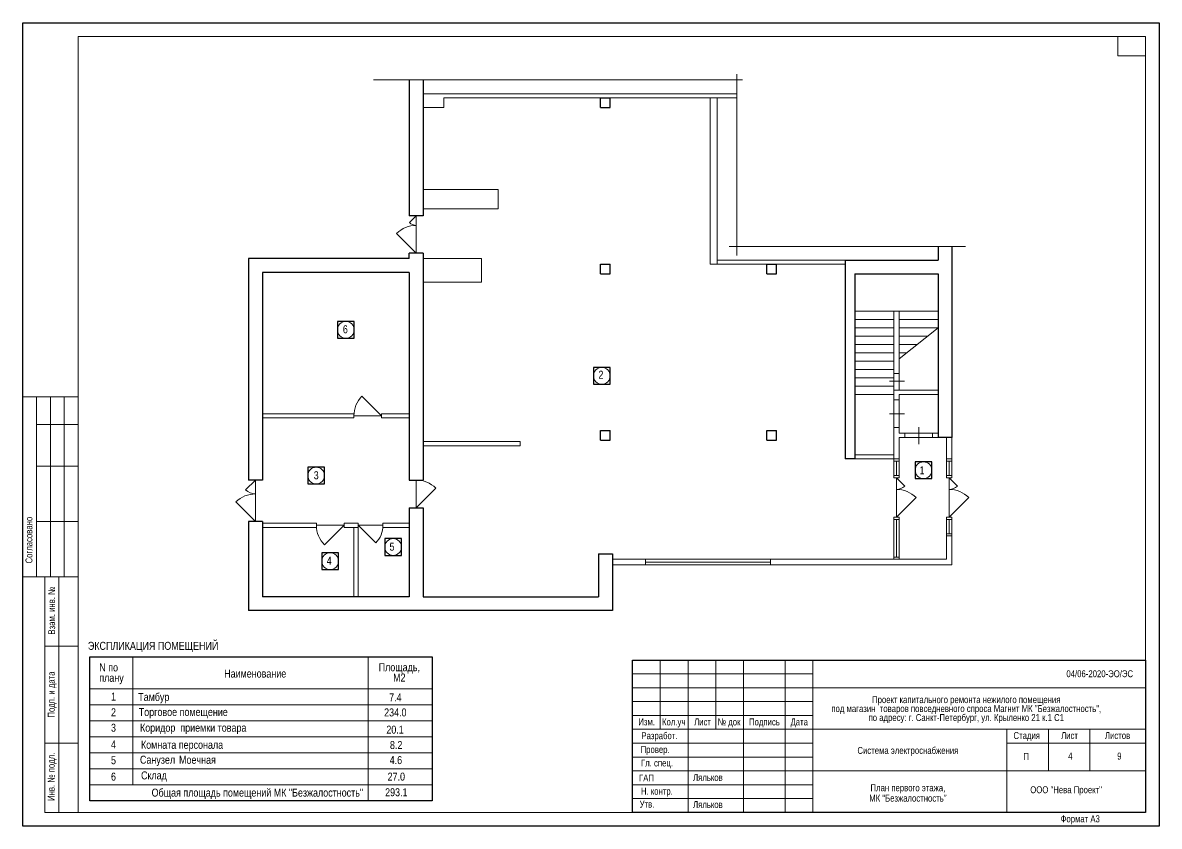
# Model space of a CAD drawing. Header units: metres. Extents: x 315 to 494, y -91 to 12.
# Drawn here: x 379.74 to 420.74, y -16.55 to 12.45 of the extents above; entities that cross this region are included whole.
import ezdxf
from ezdxf.enums import TextEntityAlignment as Align

# ---------------------------------------------------------------- set-up
doc = ezdxf.new("R2010")
doc.units = ezdxf.units.M
doc.header["$MEASUREMENT"] = 0
for name, color, linetype in [('YOLO_FRAME', 1, 'Continuous'), ('YOLO_STAMP', 1, 'Continuous'), ('YOLO_TABLE', 1, 'Continuous')]:
    doc.layers.add(name, color=color, linetype=linetype)
doc.styles.add('Style-Arial', font='arial.ttf')

msp = doc.modelspace()

# ---------------------------------------------------------------- linework, layer by layer
at = {"color": 7, "linetype": 'Continuous', "lineweight": 0}
for p, q in [((379.73927864, 12.45272609), (420.73927864, 12.45272609)), ((379.73927864, -16.54727391), (379.73927864, 12.45272609)), ((420.73927864, 12.45272609), (420.73927864, -16.54727391)), ((405.69971574, 10.38919984), (392.39141611, 10.38919984)), ((405.50052113, 10.59029847), (405.50052113, 4.04688262)), ((393.93500937, 5.48878655), (393.687522, 5.24129917)), ((393.93500937, 5.48878655), (393.93500937, 4.13878655)), ((393.22790259, 4.84589333), (393.93500937, 4.13878655)), ((413.75143301, 4.37164341), (405.22833197, 4.37164341)), ((409.76000937, 2.03878655), (412.76000937, 2.03878655)), ((409.76000937, 1.73878655), (411.16000937, 1.73878655)), ((411.36000937, 1.73878655), (412.76000937, 1.73878655)), ((409.76000937, 1.43878655), (411.16000937, 1.43878655)), ((412.76000937, 1.43878655), (411.36000937, 0.32101562)), ((411.36000937, 1.43878655), (412.76000937, 1.43878655)), ((409.76000937, 1.13878655), (411.16000937, 1.13878655)), ((409.76000937, 0.83878655), (411.16000937, 0.83878655)), ((411.36000937, 1.13878655), (412.38426154, 1.13878655)), ((411.36000937, 0.83878655), (412.00851371, 0.83878655)), ((409.76000937, 0.53878655), (411.16000937, 0.53878655)), ((411.36000937, 0.53878655), (411.63276588, 0.53878655)), ((409.76000937, 0.23878655), (411.16000937, 0.23878655)), ((409.76000937, -0.06121345), (411.16000937, -0.06121345)), ((409.76000937, -0.36121345), (411.16000937, -0.36121345)), ((411.16000937, -0.21121345), (411.16000937, -0.81121345)), ((411.36000937, -0.21121345), (411.36000937, -0.81121345)), ((409.76000937, -0.66121345), (411.16000937, -0.66121345)), ((411.00752733, -0.47793176), (411.55127728, -0.47793176)), ((392.68500937, -1.73621345), (391.97790259, -1.02910667)), ((409.76000937, -0.96121345), (411.16000937, -0.96121345)), ((411.16000937, -2.16121345), (411.16000937, -1.16121345)), ((411.36000937, -1.16121345), (411.36000937, -2.16121345)), ((391.68500937, -1.73621345), (392.68500937, -1.73621345)), ((411.00752733, -1.66121345), (411.55127728, -1.66121345)), ((411.56000937, -2.36121345), (412.56000937, -2.36121345)), ((412.06000937, -2.13752514), (412.06000937, -2.75248136)), ((411.56000937, -2.51121345), (412.56000937, -2.51121345)), ((411.16000937, -3.37121345), (411.16000937, -3.89121345)), ((411.26000937, -3.37121345), (411.26000937, -3.89121345)), ((411.36000937, -3.37121345), (411.36000937, -3.89121345)), ((413.06000937, -3.37121345), (413.06000937, -3.89121345)), ((413.16000937, -3.37121345), (413.16000937, -3.89121345)), ((413.26000937, -3.37121345), (413.26000937, -3.89121345)), ((388.13500937, -4.05121345), (387.78145598, -4.40476684)), ((388.13500937, -4.05121345), (388.13500937, -5.55121345)), ((393.93500937, -4.05121345), (393.93500937, -5.05121345)), ((411.26000937, -3.97121345), (411.26000937, -5.39121345)), ((411.26000937, -3.97121345), (411.55699422, -4.2681983)), ((413.16000937, -3.97121345), (413.16000937, -5.39121345)), ((413.16000937, -3.97121345), (413.45699422, -4.2681983)), ((393.93500937, -5.05121345), (394.64211615, -4.34410667)), ((387.42790259, -4.84410667), (388.13500937, -5.55121345)), ((411.96711615, -4.68410667), (411.26000937, -5.39121345)), ((413.86711615, -4.68410667), (413.16000937, -5.39121345)), ((391.33500937, -5.68621345), (390.33500937, -5.68621345)), ((391.33500937, -5.68621345), (390.62790259, -6.39332023)), ((392.73500937, -5.68621345), (391.83500937, -5.68621345)), ((391.83500937, -5.68621345), (392.47140548, -6.32260955)), ((411.16000937, -5.47121345), (411.16000937, -6.91121345)), ((411.26000937, -5.47121345), (411.26000937, -6.83121345)), ((411.36000937, -5.47121345), (411.36000937, -6.91121345)), ((413.06000937, -5.47121345), (413.06000937, -5.99121345)), ((413.16000937, -5.99121345), (413.16000937, -5.47121345)), ((413.26000937, -5.99121345), (413.26000937, -5.47121345)), ((406.71000937, -6.91121345), (402.21000937, -6.91121345)), ((402.21000937, -7.01121345), (406.71000937, -7.01121345)), ((406.71000937, -7.11121345), (402.21000937, -7.11121345)), ((401.73927864, -11.04727391), (408.23927864, -11.04727391)), ((401.73927864, -11.54727391), (408.23927864, -11.54727391)), ((382.16141336, -12.16013919), (394.51523122, -12.16013919)), ((401.73927864, -12.04727391), (408.23927864, -12.04727391)), ((382.16141336, -12.73763919), (394.51523122, -12.73763919)), ((382.16141336, -13.31513919), (394.51523122, -13.31513919)), ((382.16141336, -13.89263919), (394.51523122, -13.89263919)), ((401.73927864, -13.54727391), (408.23927864, -13.54727391)), ((401.73927864, -14.04727391), (408.23927864, -14.04727391)), ((382.16141336, -14.47013919), (394.51523122, -14.47013919)), ((401.73927864, -14.54727391), (408.23927864, -14.54727391)), ((382.16141336, -15.04763919), (394.51523122, -15.04763919)), ((401.73927864, -15.04727391), (408.23927864, -15.04727391)), ((401.73927864, -15.54727391), (408.23927864, -15.54727391)), ((420.73927864, -16.54727391), (379.73927864, -16.54727391))]:
    msp.add_line(p, q, dxfattribs=at)
at = {"color": 7, "linetype": 'Continuous', "lineweight": 13}
for p, q in [((381.73927864, 11.95272609), (420.23927864, 11.95272609)), ((381.73927864, 11.95272609), (381.73927864, -16.04727391)), ((419.23927864, 11.95272609), (419.23927864, 11.25272609)), ((420.23927864, 11.95272609), (420.23927864, -16.04727391)), ((419.23927864, 11.25272609), (420.23927864, 11.25272609)), ((394.18500937, 9.88878655), (405.50052113, 9.88878655)), ((394.93500937, 9.73878655), (405.50052113, 9.73878655)), ((394.93500937, 9.73878655), (394.93500937, 9.38878655)), ((404.53500937, 9.73878655), (404.53500937, 3.73878655)), ((404.78500937, 9.73878655), (404.78500937, 3.73878655)), ((394.93500937, 9.38878655), (394.18500937, 9.38878655)), ((396.88500937, 6.43878655), (394.18500937, 6.43878655)), ((396.88500937, 6.43878655), (396.88500937, 5.73878655)), ((396.88500937, 5.73878655), (394.18500937, 5.73878655)), ((396.28500937, 3.93878655), (394.18500937, 3.93878655)), ((396.28500937, 3.93878655), (396.28500937, 3.08878655)), ((409.41000937, 3.73878655), (404.53500937, 3.73878655)), ((409.41000937, 3.88878655), (404.78500937, 3.88878655)), ((396.28500937, 3.08878655), (394.18500937, 3.08878655)), ((411.16000937, -0.21121345), (411.16000937, 2.03878655)), ((411.36000937, -0.21121345), (411.36000937, 2.03878655)), ((411.16000937, -0.21121345), (411.36000937, -0.21121345)), ((411.16000937, -1.16121345), (411.16000937, -0.81121345)), ((411.16000937, -0.81121345), (412.76000937, -0.81121345)), ((379.73927864, -1.04727391), (381.73927864, -1.04727391)), ((379.73927864, -1.04727391), (379.73927864, -7.54727391)), ((380.23927864, -1.04727391), (380.23927864, -7.54727391)), ((380.73927864, -1.04727391), (380.73927864, -7.54727391)), ((381.23927864, -1.04727391), (381.23927864, -7.54727391)), ((411.16000937, -1.16121345), (411.36000937, -1.16121345)), ((411.36000937, -1.16121345), (411.36000937, -0.96121345)), ((411.36000937, -0.96121345), (412.76000937, -0.96121345)), ((380.23927864, -2.04727391), (381.73927864, -2.04727391)), ((388.38500937, -1.66121345), (391.68500937, -1.66121345)), ((388.38500937, -1.81121345), (391.68500937, -1.81121345)), ((391.68500937, -1.66121345), (391.68500937, -1.81121345)), ((392.68500937, -1.66121345), (392.68500937, -1.81121345)), ((392.68500937, -1.66121345), (393.68500937, -1.66121345)), ((392.68500937, -1.81121345), (393.68500937, -1.81121345)), ((411.16000937, -2.16121345), (411.36000937, -2.16121345)), ((411.36000937, -2.36121345), (411.36000937, -2.16121345)), ((411.36000937, -2.36121345), (411.56000937, -2.36121345)), ((411.56000937, -2.51121345), (411.56000937, -2.36121345)), ((412.56000937, -2.51121345), (412.56000937, -2.36121345)), ((412.56000937, -2.36121345), (412.76000937, -2.36121345)), ((397.68500937, -2.66121345), (394.18500937, -2.66121345)), ((397.68500937, -2.81121345), (394.18500937, -2.81121345)), ((397.68500937, -2.66121345), (397.68500937, -2.81121345)), ((411.36000937, -2.51121345), (411.56000937, -2.51121345)), ((412.56000937, -2.51121345), (412.76000937, -2.51121345)), ((409.76000937, -3.14121345), (411.16000937, -3.14121345)), ((380.23927864, -3.54727391), (381.73927864, -3.54727391)), ((409.76000937, -3.29121345), (411.36000937, -3.29121345)), ((380.23927864, -5.54727391), (381.73927864, -5.54727391)), ((388.38500937, -5.61121345), (390.33500937, -5.61121345)), ((390.33500937, -5.61121345), (390.33500937, -5.76121345)), ((391.33500937, -5.61121345), (391.33500937, -5.76121345)), ((391.33500937, -5.61121345), (391.83500937, -5.61121345)), ((391.83500937, -5.61121345), (391.83500937, -8.26121345)), ((392.73500937, -5.61121345), (392.73500937, -5.76121345)), ((392.73500937, -5.61121345), (393.68500937, -5.61121345)), ((388.38500937, -5.76121345), (390.33500937, -5.76121345)), ((391.33500937, -5.76121345), (391.83500937, -5.76121345)), ((391.68500937, -5.76121345), (391.68500937, -8.26121345)), ((392.73500937, -5.76121345), (393.68500937, -5.76121345)), ((413.06000937, -5.99121345), (413.06000937, -6.91121345)), ((413.26000937, -5.99121345), (413.26000937, -7.11121345)), ((401.01000937, -6.91121345), (402.21000937, -6.91121345)), ((402.21000937, -6.91121345), (402.21000937, -7.11121345)), ((406.71000937, -6.91121345), (406.71000937, -7.11121345)), ((406.71000937, -6.91121345), (413.06000937, -6.91121345)), ((401.01000937, -7.11121345), (402.21000937, -7.11121345)), ((406.71000937, -7.11121345), (413.26000937, -7.11121345)), ((379.73927864, -7.54727391), (381.73927864, -7.54727391)), ((381.03927864, -16.04727391), (381.03927864, -7.54727391)), ((380.53927864, -10.04727391), (381.73927864, -10.04727391)), ((382.16141336, -10.42763919), (394.51523122, -10.42763919)), ((382.16141336, -10.42763919), (382.16141336, -15.62513919)), ((383.70811297, -10.42763919), (383.70811297, -15.04763919)), ((392.20523122, -10.42763919), (392.20523122, -15.62513919)), ((394.51523122, -10.42763919), (394.51523122, -15.62513919)), ((401.73927864, -10.54727391), (420.23927864, -10.54727391)), ((401.73927864, -10.54727391), (401.73927864, -16.04727391)), ((402.73927864, -10.54727391), (402.73927864, -13.04727391)), ((403.73927864, -10.54727391), (403.73927864, -16.04727391)), ((404.73927864, -10.54727391), (404.73927864, -13.04727391)), ((405.73927864, -10.54727391), (405.73927864, -16.04727391)), ((407.23927864, -10.54727391), (407.23927864, -16.04727391)), ((408.23927864, -10.54727391), (408.23927864, -16.04727391)), ((382.16141336, -11.58263919), (394.51523122, -11.58263919)), ((408.23927864, -11.54727391), (420.23927864, -11.54727391)), ((401.73927864, -12.54727391), (408.23927864, -12.54727391)), ((401.73927864, -13.04727391), (420.23927864, -13.04727391)), ((380.53927864, -13.54727391), (381.73927864, -13.54727391)), ((415.23927864, -13.54727391), (420.23927864, -13.54727391)), ((408.23927864, -14.54727391), (420.23927864, -14.54727391)), ((382.16141336, -15.62513919), (394.51523122, -15.62513919)), ((381.30034458, -16.04727391), (420.23927864, -16.04727391))]:
    msp.add_line(p, q, dxfattribs=at)
at = {"color": 7, "linetype": 'Continuous', "lineweight": 30}
for p, q in [((393.68500937, 10.38919984), (393.68500937, 5.48878655)), ((394.18500937, 10.38919984), (394.18500937, 5.48878655)), ((400.58500937, 9.73878655), (400.93500937, 9.73878655)), ((400.58500937, 9.38878655), (400.58500937, 9.73878655)), ((400.93500937, 9.38878655), (400.93500937, 9.73878655)), ((400.58500937, 9.38878655), (400.93500937, 9.38878655)), ((394.18500937, 5.48878655), (393.68500937, 5.48878655)), ((394.18500937, 4.13878655), (393.68500937, 4.13878655)), ((393.68500937, 3.93878655), (393.68500937, 4.13878655)), ((394.18500937, 4.13878655), (394.18500937, -4.05121345)), ((412.76000937, 4.37164341), (412.76000937, 3.88878655)), ((413.26000937, 4.37164341), (413.26000937, -2.51121345)), ((393.68500937, 3.93878655), (387.88500937, 3.93878655)), ((387.88500937, 3.93878655), (387.88500937, -4.05121345)), ((400.58500937, 3.73878655), (400.93500937, 3.73878655)), ((400.58500937, 3.38878655), (400.58500937, 3.73878655)), ((400.93500937, 3.38878655), (400.93500937, 3.73878655)), ((406.58500937, 3.73878655), (406.93500937, 3.73878655)), ((406.58500937, 3.38878655), (406.58500937, 3.73878655)), ((406.93500937, 3.38878655), (406.93500937, 3.73878655)), ((409.41000937, 3.88878655), (409.41000937, -3.29121345)), ((409.41000937, 3.88878655), (412.76000937, 3.88878655)), ((388.38500937, 3.43878655), (388.38500937, -4.05121345)), ((393.68500937, 3.43878655), (388.38500937, 3.43878655)), ((393.68500937, 3.43878655), (393.68500937, -4.05121345)), ((400.58500937, 3.38878655), (400.93500937, 3.38878655)), ((406.58500937, 3.38878655), (406.93500937, 3.38878655)), ((409.76000937, 3.38878655), (409.76000937, -3.29121345)), ((409.76000937, 3.38878655), (412.76000937, 3.38878655)), ((412.76000937, 3.38878655), (412.76000937, -2.51121345)), ((400.58500937, -2.26121345), (400.93500937, -2.26121345)), ((400.58500937, -2.61121345), (400.58500937, -2.26121345)), ((400.93500937, -2.61121345), (400.93500937, -2.26121345)), ((406.58500937, -2.26121345), (406.93500937, -2.26121345)), ((406.58500937, -2.61121345), (406.58500937, -2.26121345)), ((406.93500937, -2.61121345), (406.93500937, -2.26121345)), ((400.58500937, -2.61121345), (400.93500937, -2.61121345)), ((406.58500937, -2.61121345), (406.93500937, -2.61121345)), ((413.26000937, -2.51121345), (412.76000937, -2.51121345)), ((409.76000937, -3.29121345), (409.41000937, -3.29121345)), ((388.38500937, -4.05121345), (387.88500937, -4.05121345)), ((393.68500937, -4.05121345), (394.18500937, -4.05121345)), ((393.68500937, -5.05121345), (394.18500937, -5.05121345)), ((393.68500937, -5.05121345), (393.68500937, -8.26121345)), ((394.18500937, -5.05121345), (394.18500937, -8.26121345)), ((388.38500937, -5.55121345), (387.88500937, -5.55121345)), ((387.88500937, -5.55121345), (387.88500937, -8.76121345)), ((388.38500937, -5.55121345), (388.38500937, -8.26121345)), ((400.51000937, -6.71121345), (400.51000937, -8.26121345)), ((400.51000937, -6.71121345), (401.01000937, -6.71121345)), ((401.01000937, -6.71121345), (401.01000937, -8.76121345)), ((393.68500937, -8.26121345), (388.38500937, -8.26121345)), ((394.18500937, -8.26121345), (400.51000937, -8.26121345)), ((401.01000937, -8.76121345), (387.88500937, -8.76121345))]:
    msp.add_line(p, q, dxfattribs=at)
at = {"color": 7, "linetype": 'Continuous', "lineweight": 13, "flags": 128}
for points in [[(411.36000937, -2.51121345), (411.36000937, -3.37121345), (411.16000937, -3.37121345), (411.16000937, -2.16121345)], [(413.26000937, -2.51121345), (413.26000937, -3.37121345), (413.06000937, -3.37121345), (413.06000937, -2.51121345)], [(413.06000937, -3.29121345), (413.26000937, -3.29121345)], [(413.26000937, -5.99121345), (413.06000937, -5.99121345)], [(413.06000937, -6.07121345), (413.26000937, -6.07121345)], [(411.16000937, -6.91121345), (411.16000937, -6.83121345), (411.16000937, -6.83121345), (411.36000937, -6.83121345), (411.36000937, -6.91121345)], [(381.73927864, -16.04727391), (380.53927864, -16.04727391), (380.53927864, -7.54727391)], [(415.23927864, -13.04727391), (415.23927864, -16.04727391)], [(416.73927864, -13.04727391), (416.73927864, -14.54727391)], [(418.23927864, -13.04727391), (418.23927864, -14.54727391)]]:
    msp.add_lwpolyline(points, dxfattribs=at)
for points in [[(411.16000937, -3.89121345), (411.36000937, -3.89121345), (411.36000937, -3.97121345), (411.16000937, -3.97121345), (411.16000937, -3.89121345)], [(413.06000937, -3.89121345), (413.26000937, -3.89121345), (413.26000937, -3.97121345), (413.06000937, -3.97121345), (413.06000937, -3.89121345)], [(411.16000937, -5.39121345), (411.36000937, -5.39121345), (411.36000937, -5.47121345), (411.16000937, -5.47121345), (411.16000937, -5.39121345)], [(413.06000937, -5.39121345), (413.26000937, -5.39121345), (413.26000937, -5.47121345), (413.06000937, -5.47121345), (413.06000937, -5.39121345)]]:
    msp.add_lwpolyline(points, close=True, dxfattribs=at)
at = {"color": 7, "linetype": 'Continuous', "lineweight": 13}
for centre in [(391.39629988, 1.36934477), (400.62790123, -0.29069362), (390.32633404, -3.89149772), (412.23623555, -3.69741402), (393.10351659, -6.46885915), (390.82964224, -6.97919574)]:
    msp.add_circle(centre, 0.30215027, dxfattribs=at)
at = {"color": 7, "linetype": 'Continuous', "lineweight": 0}
for centre, radius, start, end in [((393.93500937, 4.13878655), 1, 90, 135), ((393.93500937, 5.48878655), 0.35, 225, 270), ((392.68500937, -1.73621345), 1, 135, 180), ((393.93500937, -5.05121345), 1, 45, 90), ((388.13500937, -4.05121345), 0.5, 225, 270), ((411.26000937, -3.97121345), 0.42, 270, 315), ((411.26000937, -5.39121345), 1, 45, 90), ((413.16000937, -3.97121345), 0.42, 270, 315), ((413.16000937, -5.39121345), 1, 45, 90), ((388.13500937, -5.55121345), 1, 90, 135), ((391.33500937, -5.68621345), 1, 180, 225), ((391.83500937, -5.68621345), 0.9, 315, 0)]:
    msp.add_arc(centre, radius, start, end, dxfattribs=at)
at = {"layer": 'YOLO_FRAME'}
msp.add_lwpolyline([(379.73927864, 12.45272609), (420.73927864, 12.45272609), (420.73927864, -16.54727391), (379.73927864, -16.54727391)], close=True, dxfattribs=at)
at = {"layer": 'YOLO_STAMP'}
msp.add_lwpolyline([(401.73927864, -10.54727391), (420.23927864, -10.54727391), (420.23927864, -16.04727391), (401.73927864, -16.04727391)], close=True, dxfattribs=at)
at = {"layer": 'YOLO_TABLE'}
for points in [[(391.09414961, 1.0671945), (391.69845014, 1.0671945), (391.69845014, 1.67149504), (391.09414961, 1.67149504)], [(400.32575096, -0.59284389), (400.93005149, -0.59284389), (400.93005149, 0.01145664), (400.32575096, 0.01145664)], [(390.02418377, -4.19364799), (390.6284843, -4.19364799), (390.6284843, -3.58934745), (390.02418377, -3.58934745)], [(411.93408528, -3.99956429), (412.53838582, -3.99956429), (412.53838582, -3.39526375), (411.93408528, -3.39526375)], [(392.80136633, -6.77100942), (393.40566686, -6.77100942), (393.40566686, -6.16670888), (392.80136633, -6.16670888)], [(390.52749197, -7.28134601), (391.13179251, -7.28134601), (391.13179251, -6.67704547), (390.52749197, -6.67704547)], [(382.16141336, -10.42763919), (394.51523122, -10.42763919), (394.51523122, -15.62513919), (382.16141336, -15.62513919)]]:
    msp.add_lwpolyline(points, close=True, dxfattribs=at)

# ---------------------------------------------------------------- texts
at = {"color": 7, "linetype": 'Continuous', "lineweight": 0, "style": 'Style-Arial', "width": 0.8}
for s, height, p in [('6', 0.28875, (391.37722821, 1.534908)), ('2', 0.28875, (400.59732688, -0.10710135)), ('1', 0.28875, (412.18147977, -3.55538134)), ('3', 0.28875, (390.32691595, -3.73473434)), ('5', 0.28875, (393.05976456, -6.31141855)), ('4', 0.28875, (390.79365656, -6.8211608)), ('1', 0.28875, (383.01310781, -11.72500626)), ('2', 0.28875, (383.01310781, -12.28981245)), ('3', 0.28875, (383.01310781, -12.84551776)), ('20.1', 0.28875, (393.17084172, -12.91635413)), ('4', 0.28875, (383.01257961, -13.45061005)), ('П', 0.25, (415.93860299, -13.90339487)), ('4', 0.25, (417.53061151, -13.8895032)), ('9', 0.25, (419.29852929, -13.8895032)), ('5', 0.28875, (383.01398814, -14.02010868)), ('4.6', 0.28875, (393.20129718, -14.01394389)), ('6', 0.28875, (383.01310781, -14.61118955)), ('27.0', 0.28875, (393.21572617, -14.61129249)), ('293.1', 0.28875, (393.21572617, -15.17510575))]:
    msp.add_text(s, height=height, dxfattribs=at).set_placement(p, align=Align.TOP_CENTER)
for s, p in [('Согласовано', (379.96367344, -6.21985204)), ('Взам. инв. №', (380.78195757, -8.76291372)), ('Подп. и дата', (380.76907114, -11.79270741)), ('Инв. № подл.', (380.76460652, -14.76062521))]:
    msp.add_text(s, height=0.25, rotation=90, dxfattribs=at).set_placement(p, align=Align.MIDDLE_CENTER)
at = {"color": 7, "lineweight": 13, "style": 'Style-Arial', "width": 0.8}
msp.add_text('ЭКСПЛИКАЦИЯ ПОМЕЩЕНИЙ ', height=0.28875, dxfattribs=at).set_placement((384.48787242, -10.03543757), align=Align.MIDDLE_CENTER)
at = {"color": 7, "linetype": 'Continuous', "lineweight": 13, "style": 'Style-Arial', "width": 0.8}
msp.add_text('04/06-2020-ЭО/ЭС', height=0.25, dxfattribs=at).set_placement((418.59215297, -10.91718019), align=Align.TOP_CENTER)
at = {"color": 7, "linetype": 'Continuous', "lineweight": 0, "style": 'Style-Arial', "width": 0.8}
for s, p in [('Тамбур', (383.90543211, -11.73633531)), ('Торговое помещение ', (383.92500278, -12.27844975)), ('Санузел', (383.96917016, -14.00029362))]:
    msp.add_text(s, height=0.28875, dxfattribs=at).set_placement(p, align=Align.TOP_LEFT)
at = {"color": 7, "linetype": 'Continuous', "lineweight": 13, "style": 'Style-Arial', "width": 0.8}
for s, height, p in [('7.4', 0.28875, (392.95811613, -11.75154215)), ('234.0', 0.28875, (392.77661615, -12.29337375)), ('8.2', 0.28875, (392.98625265, -13.47045392)), ('Общая площадь помещений МК "Безжалостность"', 0.28875, (384.38808793, -15.1880447)), ('ООО "Нева Проект"', 0.25, (416.08598367, -15.10390918))]:
    msp.add_text(s, height=height, dxfattribs=at).set_placement(p, align=Align.TOP_LEFT)
at = {"color": 7, "linetype": 'Continuous', "lineweight": 0, "style": 'Style-Arial', "width": 0.8}
for s, p in [('Изм.', (402.24632647, -12.78226391)), ('Кол.уч', (403.22364661, -12.78226391)), ('Лист', (404.26204428, -12.78226391)), ('№ док', (405.22094558, -12.78226391)), ('Подпись', (406.49494491, -12.78226391)), ('Дата', (407.75042203, -12.78226391)), ('Разработ.', (402.70822465, -13.27822622)), ('Стадия', (415.95772339, -13.27226391)), ('Лист', (417.50204428, -13.27226391)), ('Листов', (419.23553533, -13.27226391)), ('Провер.', (402.5535875, -13.77595729)), ('Гл. спец.', (402.61986056, -14.26318709)), ('ГАП', (402.24047214, -14.80469056)), ('Н. контр.', (402.61475966, -15.28226391)), ('Утв.', (402.25881188, -15.74907381)), ('Формат А3', (417.88663973, -16.27804476))]:
    msp.add_text(s, height=0.25, dxfattribs=at).set_placement(p, align=Align.MIDDLE_CENTER)
at = {"color": 7, "lineweight": 13, "style": 'Style-Arial', "width": 0.8}
for p in [(403.92145888, -14.65911083), (403.92145888, -15.63836733)]:
    msp.add_text('Ляльков', height=0.25, dxfattribs=at).set_placement(p, align=Align.TOP_LEFT)
at = {"color": 7, "linetype": 'Continuous', "lineweight": 13, "style": 'Style-Arial'}
for s, insert, char_height, attachment_point, line_spacing_factor in [('\\H1x;\\W0.8;N по \\Pплану', (382.50093214, -11.04546176), 0.28875, 4, 0.776524), ('\\H1x;\\W0.8;Наименование', (387.00514562, -11.03872069), 0.28875, 4, 0.6), ('\\H1x;\\W0.8;Проект капитального ремонта нежилого помещения \\Pпод магазин  товаров повседневного спроса Магнит МК "Безжалостность",\\Pпо адресу: г. Санкт-Петербург, ул. Крыленко 21 к.1 С1', (413.77640556, -11.85205801), 0.25, 2, 0.776524)]:
    msp.add_mtext(s, dxfattribs=dict(at, insert=insert, char_height=char_height, attachment_point=attachment_point, line_spacing_factor=line_spacing_factor))
at = {"color": 7, "linetype": 'Continuous', "lineweight": 0, "style": 'Style-Arial'}
for s, insert, char_height, attachment_point, line_spacing_factor in [('\\H1x;\\W0.8;Площадь,\\PМ2', (393.32467007, -10.66249708), 0.28875, 2, 0.776524), ('\\H1x;\\W0.8;Коридор  приемки товара', (385.88961222, -12.84547844), 0.28875, 2, 0.6), ('\\H1x;\\W0.8;Комната персонала ', (384.00500901, -13.46199444), 0.28875, 1, 0.6), ('{\\W0.8;Система электроснабжения}', (411.67079585, -13.84718527), 0.25, 5, 0.9), ('\\H1.000000x;\\W0.800000;Моечная ', (385.37830276, -14.00369097), 0.28875, 1, 0.60241), ('\\H1.000000x;\\W0.800000;Склад ', (384.00801661, -14.56684245), 0.28875, 1, 0.60241), ('\\H1x;\\W0.8;План первого этажа,\\PМК "Безжалостность"', (411.67079585, -15.34718527), 0.25, 5, 0.9)]:
    msp.add_mtext(s, dxfattribs=dict(at, insert=insert, char_height=char_height, attachment_point=attachment_point, line_spacing_factor=line_spacing_factor))

doc.saveas('drawing.dxf')
